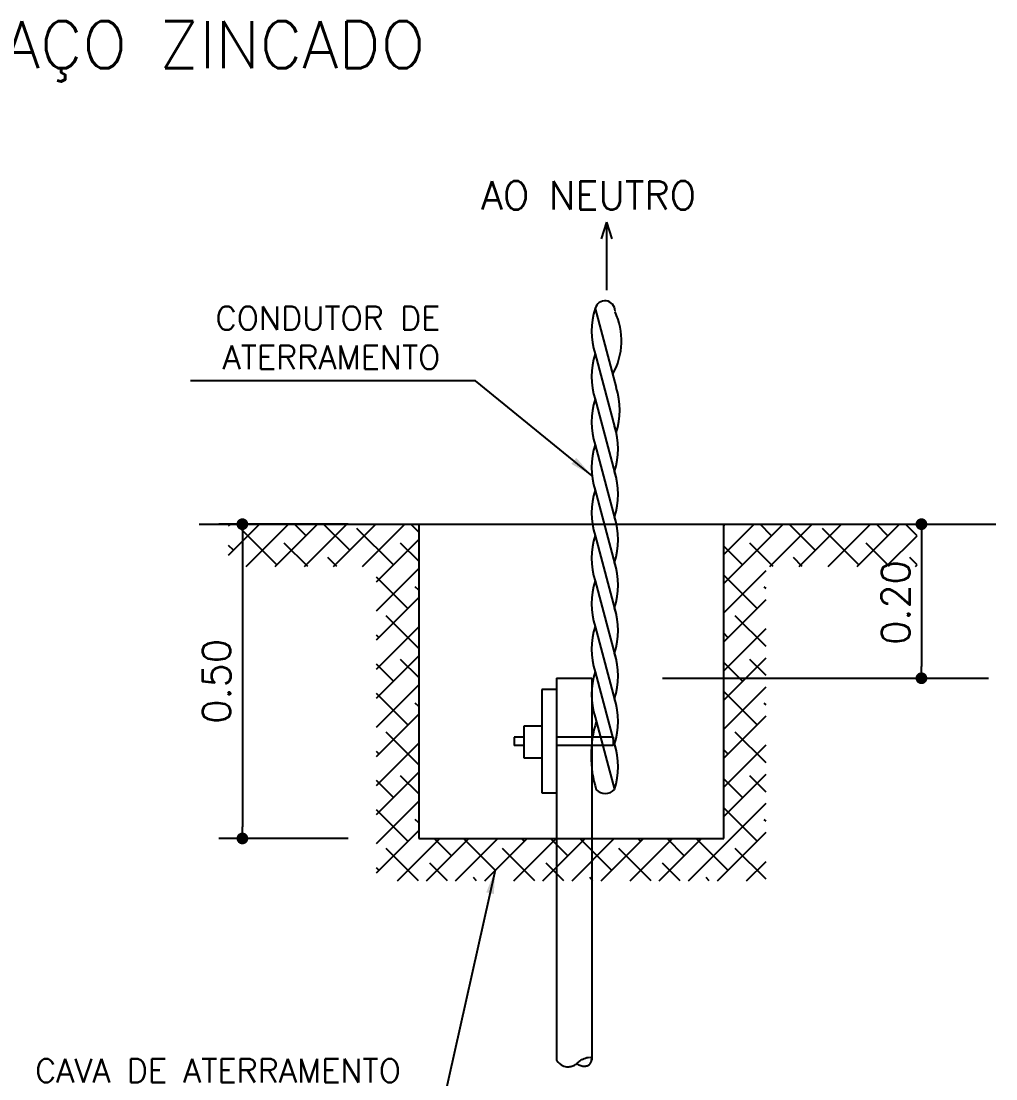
# Model space of a CAD drawing. Extents: x 283.12 to 290.32, y 132.6 to 140.16.
# Drawn here: x 286.17 to 290.315, y 135.665 to 140.164 of the extents above; entities that cross this region are included whole.
import ezdxf

# ---------------------------------------------------------------- set-up
doc = ezdxf.new("R2010")
doc.units = 0
doc.header["$MEASUREMENT"] = 0
doc.layers.get('0').update_dxf_attribs({"linetype": 'CONTINUOUS'})
doc.layers.get('DEFPOINTS').update_dxf_attribs({"linetype": 'CONTINUOUS'})
doc.layers.add('DETALHES', color=4, linetype='CONTINUOUS')
doc.styles.add('ROMANS', font='romans.shx', dxfattribs={"height": 0.12})
doc.dimstyles.new('LINEAR', dxfattribs={"dimtxt": 0.1, "dimasz": 0.05, "dimexe": 0.1, "dimexo": 0.3, "dimgap": 0.05, "dimtad": 1, "dimdec": 4, "dimtxsty": 'ROMANS', "dimblk1": 'DOT', "dimblk2": 'DOT', "dimsah": 1, "dimcen": 2.5, "dimclrd": 1, "dimclre": 1, "dimclrt": 3, "dimazin": 3, "dimtfac": 1, "dimtdec": 4, "dimtmove": 0, "dimatfit": 3, "dimtvp": 1, "dimtolj": 1, "dimtzin": 0})
doc.dimstyles.new('TEXTO', dxfattribs={"dimtxt": 0.1, "dimasz": 0.1, "dimexe": 0.1, "dimexo": 0.3, "dimgap": 0.05, "dimtad": 1, "dimdec": 4, "dimtxsty": 'ROMANS', "dimcen": 2.5, "dimclrd": 1, "dimclre": 1, "dimclrt": 3, "dimazin": 3, "dimtfac": 1, "dimtdec": 4, "dimtmove": 0, "dimatfit": 3, "dimtvp": 1, "dimtolj": 1, "dimtzin": 0})

# ---------------------------------------------------------------- blocks, each defined once
blk = doc.blocks.new('_DOT')
at = {"color": 0, "linetype": 'BYBLOCK'}
blk.add_line((-0.5, 0), (-1, 0), dxfattribs=at)
at = {"color": 0, "linetype": 'BYBLOCK', "const_width": 0.5}
blk.add_lwpolyline([(-0.25, 0, 1), (0.25, 0, 1)], format="xyb", close=True, dxfattribs=at)
blk = doc.blocks.new('*D1')
at = {"color": 1, "linetype": 'BYBLOCK'}
for p, q in [((287.5609, 138.0244), (287.0109, 138.0244)), ((287.1109, 137.9744), (287.1109, 136.7376)), ((287.5609, 136.6876), (287.0109, 136.6876))]:
    blk.add_line(p, q, dxfattribs=at)
at = {"layer": 'DEFPOINTS', "color": 0, "linetype": 'BYBLOCK'}
for p in [(287.8609, 138.0244), (287.1109, 136.6876), (287.8609, 136.6876)]:
    blk.add_point(p, dxfattribs=at)
at = {"color": 1, "linetype": 'BYBLOCK', "xscale": 0.05, "yscale": 0.05, "zscale": 0.05}
for p, rotation in [((287.1109, 138.0244), 90), ((287.1109, 136.6876), 270)]:
    blk.add_blockref('_DOT', p, dxfattribs=dict(at, rotation=rotation))
at = {"color": 3, "linetype": 'BYBLOCK', "insert": (287.0009, 137.356), "char_height": 0.12, "attachment_point": 5, "rotation": 90, "style": 'ROMANS'}
blk.add_mtext('\\A1;0.50', dxfattribs=at)
blk = doc.blocks.new('*D2')
at = {"color": 1, "linetype": 'BYBLOCK'}
for p, q in [((289.4634, 138.0244), (290.099, 138.0244)), ((289.999, 137.9744), (289.999, 137.4191)), ((288.8972, 137.3691), (290.099, 137.3691))]:
    blk.add_line(p, q, dxfattribs=at)
at = {"layer": 'DEFPOINTS', "color": 0, "linetype": 'BYBLOCK'}
for p in [(289.1634, 138.0244), (288.5972, 137.3691), (289.999, 137.3691)]:
    blk.add_point(p, dxfattribs=at)
at = {"color": 1, "linetype": 'BYBLOCK', "xscale": 0.05, "yscale": 0.05, "zscale": 0.05}
for p, rotation in [((289.999, 138.0244), 90), ((289.999, 137.3691), 270)]:
    blk.add_blockref('_DOT', p, dxfattribs=dict(at, rotation=rotation))
at = {"color": 3, "linetype": 'BYBLOCK', "insert": (289.889, 137.6911), "char_height": 0.12, "attachment_point": 5, "rotation": 90, "style": 'ROMANS'}
blk.add_mtext('\\A1;0.20', dxfattribs=at)

msp = doc.modelspace()

# ---------------------------------------------------------------- linework, layer by layer
at = {"layer": 'DETALHES', "color": 1}
for p, q in [((288.66001, 139.30855), (288.63748, 139.23822)), ((288.66001, 139.30855), (288.66001, 139.02032)), ((288.66001, 139.30855), (288.68254, 139.23822)), ((287.05206, 137.89295), (287.18351, 138.0244)), ((287.05206, 138.01669), (287.05976, 138.0244)), ((287.258, 137.8514), (287.10332, 138.00608)), ((287.12725, 137.8444), (287.30725, 138.0244)), ((287.251, 137.8444), (287.431, 138.0244)), ((287.38174, 137.97514), (287.33249, 138.0244)), ((287.37474, 137.8444), (287.55474, 138.0244)), ((287.56736, 137.91327), (287.45623, 138.0244)), ((287.49848, 137.8444), (287.67848, 138.0244)), ((287.75297, 137.8514), (287.59829, 138.00608)), ((287.62223, 137.8444), (287.80223, 138.0244)), ((287.86093, 137.99093), (287.82746, 138.0244)), ((287.86093, 138.0244), (289.1579, 138.0244)), ((289.1579, 138.01889), (289.16341, 138.0244)), ((289.1579, 137.89515), (289.28715, 138.0244)), ((289.1579, 137.7714), (289.41089, 138.0244)), ((289.36164, 137.97514), (289.31239, 138.0244)), ((289.35464, 137.8444), (289.53464, 138.0244)), ((289.54726, 137.91327), (289.43613, 138.0244)), ((289.47838, 137.8444), (289.65838, 138.0244)), ((289.73287, 137.8514), (289.57819, 138.00608)), ((289.60213, 137.8444), (289.78213, 138.0244)), ((289.72587, 137.8444), (289.90587, 138.0244)), ((289.85662, 137.97514), (289.80736, 138.0244)), ((289.98071, 137.97479), (289.93111, 138.0244)), ((287.38875, 137.8444), (287.28893, 137.94421)), ((287.68093, 137.77935), (287.86093, 137.95935)), ((287.86093, 137.86719), (287.78391, 137.94421)), ((289.36864, 137.8444), (289.26883, 137.94421)), ((289.86362, 137.8444), (289.76381, 137.94421)), ((289.84961, 137.8444), (289.98071, 137.9755)), ((287.07238, 137.91327), (287.05206, 137.93359)), ((289.2379, 137.8514), (289.1579, 137.93139)), ((287.51249, 137.8444), (287.47455, 137.88233)), ((289.49239, 137.8444), (289.45445, 137.88233)), ((289.98071, 137.85104), (289.94942, 137.88233)), ((289.97336, 137.8444), (289.98071, 137.85175)), ((287.68093, 137.65561), (287.86093, 137.83561)), ((289.1579, 137.64766), (289.3379, 137.82766)), ((289.29977, 137.66578), (289.1579, 137.80765)), ((287.81484, 137.66578), (287.68093, 137.7997)), ((287.86093, 137.74344), (287.84578, 137.75859)), ((289.3379, 137.75139), (289.33071, 137.75859)), ((287.68093, 137.53187), (287.86093, 137.71187)), ((289.1579, 137.52392), (289.3379, 137.70392)), ((287.86093, 137.49596), (287.72204, 137.63485)), ((289.3379, 137.50391), (289.20696, 137.63485)), ((287.68093, 137.40812), (287.86093, 137.58812)), ((289.1579, 137.40017), (289.3379, 137.58017)), ((287.6911, 137.54204), (287.68093, 137.55221)), ((289.17603, 137.54204), (289.1579, 137.56016)), ((287.68093, 137.28438), (287.86093, 137.46438)), ((287.86093, 137.37221), (287.78391, 137.44923)), ((289.1579, 137.27643), (289.3379, 137.45643)), ((289.3379, 137.38016), (289.26883, 137.44923)), ((287.75297, 137.35642), (287.68093, 137.42847)), ((289.2379, 137.35642), (289.1579, 137.43642)), ((288.99217, 137.3691), (290.28425, 137.3691)), ((287.68093, 137.16063), (287.86093, 137.34063)), ((289.1579, 137.15269), (289.3379, 137.33269)), ((289.29977, 137.17081), (289.1579, 137.31268)), ((287.81484, 137.17081), (287.68093, 137.30473)), ((287.86093, 137.24847), (287.84578, 137.26362)), ((289.3379, 137.25642), (289.33071, 137.26362)), ((287.68093, 137.03689), (287.86093, 137.21689)), ((289.1579, 137.02894), (289.3379, 137.20894)), ((287.86093, 137.00098), (287.72204, 137.13987)), ((289.3379, 137.00893), (289.20696, 137.13987)), ((287.68093, 136.91315), (287.86093, 137.09315)), ((289.1579, 136.9052), (289.3379, 137.0852)), ((287.6911, 137.04706), (287.68093, 137.05724)), ((289.17603, 137.04706), (289.1579, 137.06519)), ((287.68093, 136.7894), (287.86093, 136.9694)), ((287.86093, 136.87724), (287.78391, 136.95426)), ((289.1579, 136.78145), (289.3379, 136.96145)), ((289.3379, 136.88519), (289.26883, 136.95426)), ((287.75297, 136.86145), (287.68093, 136.93349)), ((289.2379, 136.86145), (289.1579, 136.94144)), ((287.68093, 136.66566), (287.86093, 136.84566)), ((289.00776, 136.50756), (289.3379, 136.83771)), ((289.29977, 136.67583), (289.1579, 136.8177)), ((287.81484, 136.67583), (287.68093, 136.80975)), ((289.3379, 136.76144), (289.33071, 136.76864)), ((287.68093, 136.54192), (287.86093, 136.72192)), ((287.77032, 136.50756), (287.95032, 136.68756)), ((287.89406, 136.50756), (288.07406, 136.68756)), ((288.00046, 136.61396), (287.92686, 136.68756)), ((288.01781, 136.50756), (288.19781, 136.68756)), ((288.18608, 136.55209), (288.0506, 136.68756)), ((288.14155, 136.50756), (288.32155, 136.68756)), ((288.26529, 136.50756), (288.44529, 136.68756)), ((288.30982, 136.67583), (288.29809, 136.68756)), ((288.38904, 136.50756), (288.56904, 136.68756)), ((288.49544, 136.61396), (288.42183, 136.68756)), ((288.51278, 136.50756), (288.69278, 136.68756)), ((288.68105, 136.55209), (288.54558, 136.68756)), ((288.63652, 136.50756), (288.81652, 136.68756)), ((288.76027, 136.50756), (288.94027, 136.68756)), ((288.80479, 136.67583), (288.79306, 136.68756)), ((288.88401, 136.50756), (289.06401, 136.68756)), ((289.17603, 136.55209), (289.04055, 136.68756)), ((289.1315, 136.50756), (289.3379, 136.71397)), ((287.85937, 136.50756), (287.72204, 136.6449)), ((288.35435, 136.50756), (288.21701, 136.6449)), ((288.84932, 136.50756), (288.71199, 136.6449)), ((289.3379, 136.51396), (289.20696, 136.6449)), ((289.25524, 136.50756), (289.3379, 136.59022)), ((287.6911, 136.55209), (287.68093, 136.56226)), ((287.98311, 136.50756), (287.90765, 136.58303)), ((288.47809, 136.50756), (288.40263, 136.58303)), ((288.97306, 136.50756), (288.8976, 136.58303)), ((288.10686, 136.50756), (288.09327, 136.52115)), ((288.60183, 136.50756), (288.58824, 136.52115)), ((289.09681, 136.50756), (289.08322, 136.52115))]:
    msp.add_line(p, q, dxfattribs=at)
at = {"layer": 'DETALHES', "color": 2}
for p, q in [((288.61113, 138.94194), (288.70113, 138.60606)), ((288.61113, 138.74876), (288.70113, 138.41287)), ((288.61113, 138.55557), (288.70113, 138.21969)), ((288.61113, 138.36239), (288.70113, 138.0265)), ((288.61113, 138.1692), (288.70113, 137.83332)), ((288.61113, 137.97602), (288.70113, 137.64013)), ((288.61113, 137.78283), (288.70113, 137.44695)), ((288.61113, 137.58965), (288.70113, 137.25376)), ((288.44722, 137.3691), (288.44722, 135.74493)), ((288.44722, 137.3691), (288.59722, 137.3691)), ((288.59722, 137.3691), (288.59722, 135.74493)), ((288.61113, 137.39646), (288.70113, 137.06058)), ((288.38394, 137.32057), (288.38394, 136.88136)), ((288.44722, 137.32057), (288.38394, 137.32057)), ((288.61113, 137.20328), (288.6935, 136.89589)), ((288.30932, 137.02926), (288.30932, 137.16651)), ((288.30932, 137.16651), (288.38394, 137.16651)), ((288.26748, 137.11875), (288.26748, 137.08266)), ((288.30932, 137.11875), (288.26748, 137.11875)), ((288.30932, 137.08266), (288.26748, 137.08266)), ((288.68854, 137.11875), (288.45039, 137.11875)), ((288.68854, 137.08266), (288.45039, 137.08266)), ((288.68854, 137.11875), (288.68854, 137.08266)), ((288.38394, 137.02926), (288.30932, 137.02926)), ((288.38394, 136.88136), (288.44722, 136.88136)), ((287.86093, 136.75349), (287.84578, 136.76864)), ((288.99041, 136.61396), (288.91681, 136.68756)), ((288.44722, 135.74493), (288.45364, 135.73652)), ((288.45364, 135.73652), (288.45993, 135.72992)), ((288.53356, 135.73073), (288.53672, 135.73338)), ((288.53672, 135.73338), (288.53994, 135.73611)), ((288.53994, 135.73611), (288.54329, 135.73889)), ((288.54329, 135.73889), (288.54683, 135.74166)), ((288.54683, 135.74166), (288.55064, 135.74438)), ((288.55064, 135.74438), (288.55481, 135.74701)), ((288.55481, 135.74701), (288.55938, 135.74949)), ((288.55938, 135.74949), (288.56438, 135.75175)), ((288.56438, 135.75175), (288.56982, 135.75369)), ((288.56982, 135.75369), (288.57571, 135.75523)), ((288.57571, 135.75523), (288.58206, 135.75629)), ((288.58206, 135.75629), (288.58888, 135.75676)), ((288.58888, 135.75676), (288.59619, 135.75658)), ((288.5913, 135.73161), (288.59293, 135.73444)), ((288.59293, 135.73444), (288.5943, 135.73753)), ((288.5943, 135.73753), (288.59539, 135.74085)), ((288.59539, 135.74085), (288.59618, 135.74439)), ((288.59618, 135.74439), (288.59667, 135.74814)), ((288.59619, 135.75658), (288.59722, 135.75645)), ((288.59667, 135.74814), (288.59683, 135.75207)), ((288.45993, 135.72992), (288.46608, 135.7249)), ((288.46608, 135.7249), (288.47206, 135.72127)), ((288.47206, 135.72127), (288.47786, 135.71881)), ((288.47786, 135.71881), (288.48346, 135.71731)), ((288.48346, 135.71731), (288.48885, 135.71656)), ((288.48885, 135.71656), (288.494, 135.71636)), ((288.494, 135.71636), (288.49891, 135.71652)), ((288.49891, 135.71652), (288.50357, 135.71701)), ((288.50357, 135.71701), (288.50801, 135.7178)), ((288.50801, 135.7178), (288.51222, 135.71889)), ((288.51222, 135.71889), (288.51623, 135.72025)), ((288.51623, 135.72025), (288.52003, 135.72188)), ((288.52003, 135.72188), (288.52365, 135.72376)), ((288.52365, 135.72376), (288.52709, 135.72588)), ((288.52709, 135.72588), (288.53037, 135.72822)), ((288.53037, 135.72822), (288.53356, 135.73073)), ((288.53212, 135.7296), (288.53569, 135.72745)), ((288.53569, 135.72745), (288.54062, 135.72495)), ((288.54062, 135.72495), (288.54538, 135.72298)), ((288.54538, 135.72298), (288.54996, 135.72148)), ((288.54996, 135.72148), (288.55435, 135.7204)), ((288.55435, 135.7204), (288.55855, 135.7197)), ((288.55855, 135.7197), (288.56256, 135.71933)), ((288.56256, 135.71933), (288.56637, 135.71925)), ((288.56637, 135.71925), (288.56998, 135.71945)), ((288.56998, 135.71945), (288.5734, 135.71994)), ((288.5734, 135.71994), (288.5766, 135.72071)), ((288.5766, 135.72071), (288.5796, 135.72178)), ((288.5796, 135.72178), (288.58238, 135.72314)), ((288.58238, 135.72314), (288.58495, 135.72481)), ((288.58495, 135.72481), (288.58729, 135.72677)), ((288.58729, 135.72677), (288.58942, 135.72904)), ((288.58942, 135.72904), (288.5913, 135.73161))]:
    msp.add_line(p, q, dxfattribs=at)
at = {"layer": 'DETALHES', "color": 3}
for p, q in [((286.92655, 138.0244), (287.86093, 138.0244)), ((287.86093, 138.0244), (287.86093, 136.68756)), ((289.1579, 136.68756), (289.1579, 138.0244)), ((289.1579, 138.0244), (290.31542, 138.0244)), ((287.86093, 136.68756), (289.1579, 136.68756))]:
    msp.add_line(p, q, dxfattribs=at)
at = {"layer": 'DETALHES', "color": 2}
for centre, radius, start, end in [((288.65286, 138.93134), 0.04305, 359.72189, 165.74431), ((288.91463, 138.84535), 0.3185, 162.34592, 197.65408), ((288.43288, 138.80448), 0.29045, 330.66638, 25.20158), ((288.91463, 138.65217), 0.3185, 162.34592, 197.65408), ((288.39763, 138.50947), 0.3185, 342.34592, 17.65408), ((288.91463, 138.45898), 0.3185, 162.34592, 197.65408), ((288.38999, 138.34477), 0.3185, 342.34592, 17.65408), ((288.91463, 138.2658), 0.3185, 162.34592, 197.65408), ((288.38999, 138.15159), 0.3185, 342.34592, 17.65408), ((288.91463, 138.07261), 0.3185, 162.34592, 197.65408), ((288.38999, 137.9584), 0.3185, 342.34592, 17.65408), ((288.91463, 137.87943), 0.3185, 162.34592, 197.65408), ((288.38999, 137.76522), 0.3185, 342.34592, 17.65408), ((288.91463, 137.68624), 0.3185, 162.34592, 197.65408), ((288.38999, 137.57203), 0.3185, 342.34592, 17.65408), ((288.91463, 137.49306), 0.3185, 162.34592, 197.65408), ((288.38999, 137.37885), 0.3185, 342.34592, 17.65408), ((288.91463, 137.29987), 0.3185, 162.34592, 197.65408), ((288.38999, 137.18566), 0.3185, 342.34592, 17.65408), ((289.07136, 137.03984), 0.47776, 162.34592, 197.65408), ((288.38999, 136.99248), 0.3185, 342.34592, 17.65408), ((288.65435, 136.9328), 0.05381, 224.71022, 316.67974)]:
    msp.add_arc(centre, radius, start, end, dxfattribs=at)

# ---------------------------------------------------------------- texts
at = {"layer": 'DETALHES', "color": 4, "style": 'ROMANS'}
msp.add_text('HASTE DE AÇO ZINCADO', height=0.2, dxfattribs=at).set_placement((284.6649, 139.96401))
at = {"layer": 'DETALHES', "color": 3, "style": 'ROMANS'}
msp.add_text('AO NEUTRO', height=0.12, dxfattribs=at).set_placement((288.12576, 139.36316))
at = {"layer": 'DETALHES', "color": 3, "char_height": 0.1, "attachment_point": 6, "style": 'ROMANS'}
for s, insert in [('\\A1;CONDUTOR DE \\PATERRAMENTO', (287.95267, 138.81716)), ('\\A1;CAVA DE ATERRAMENTO \\P250X250X500', (287.78476, 135.6165))]:
    msp.add_mtext(s, dxfattribs=dict(at, insert=insert))

# ---------------------------------------------------------------- dimensions: what is measured, and where the dimension line sits
at = {"layer": 'DETALHES'}
dim = msp.add_linear_dim(base=(287.11086, 136.68756), p1=(287.86093, 138.0244), p2=(287.86093, 136.68756), angle=90, text='0.50', dimstyle='LINEAR', dxfattribs=at)
dim.commit()
dim.dimension.update_dxf_attribs({"geometry": '*D1', "text_midpoint": (287.00086, 137.35598)})
dim = msp.add_linear_dim(base=(289.99902, 137.3691), p1=(289.16341, 138.0244), p2=(288.59722, 137.3691), angle=90, text='0.20', dimstyle='LINEAR', dxfattribs=at)
dim.commit()
dim.dimension.update_dxf_attribs({"geometry": '*D2', "text_midpoint": (289.99902, 137.69111), "dimtype": 160})

# ---------------------------------------------------------------- leaders
at = {"layer": 'DETALHES', "color": 1, "annotation_type": 0, "has_hookline": 1, "hookline_direction": 1}
for points, text_width in [([(288.59809, 138.2305), (288.10267, 138.63383), (288.00267, 138.63383)], 1.0619), ([(288.18608, 136.55209), (287.93476, 135.43317), (287.83476, 135.43317)], 1.74762)]:
    msp.add_leader(points, dimstyle='TEXTO', dxfattribs=dict(at, text_width=text_width))

doc.saveas('drawing.dxf')
